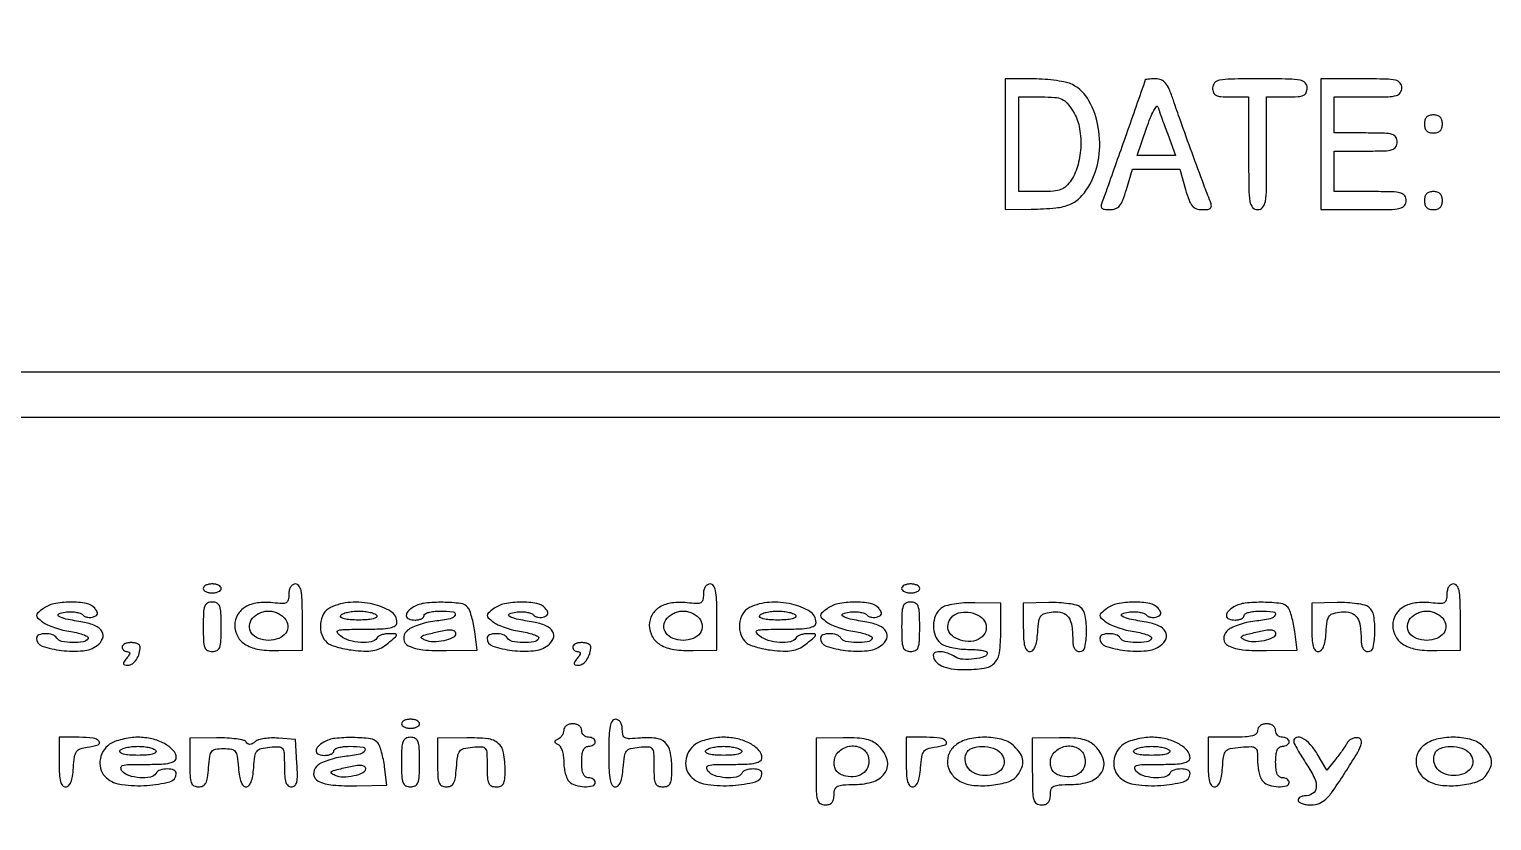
# Model space of a CAD drawing. Extents: x 0 to 1066, y 0 to 761.
# Drawn here: x 1007.7 to 1035.16, y 141.07 to 155.92 of the extents above; entities that cross this region are included whole.
import ezdxf

# ---------------------------------------------------------------- set-up
doc = ezdxf.new("R2010")
doc.units = 0
doc.header["$MEASUREMENT"] = 0

msp = doc.modelspace()

# ---------------------------------------------------------------- linework, layer by layer
for points in [[(710.559243, 95.267872, -0.000023), (733.258836, 95.240684, -0.000004), (756.324384, 95.211821, -0.198594)], [(606.442229, 95.24091, -0.000004), (629.422908, 95.212432, -0.198597)], [(669.892229, 95.24091, -0.000004), (692.872908, 95.212432, -0.198597)]]:
    msp.add_lwpolyline(points, format="xyb")
for points in [[(1026.0288, 153.7605), (1026.0288, 152.5338), (1026.51525, 152.542233, 0.018847), (1026.97822, 152.567733, 0.076273), (1027.251629, 152.636081, 0.107083), (1027.442818, 152.769869, 0.057946), (1027.613022, 153.002764, 0.09461), (1027.784013, 153.507418, 0.077415), (1027.774601, 154.078031, 0.083451), (1027.598967, 154.578465, 0.148656), (1027.288784, 154.880203, 0.065462), (1027.17644, 154.920666, 0.01784), (1026.990459, 154.954374, 0.017725), (1026.774831, 154.977791, 0.017594), (1026.55755, 154.985953), (1026.0288, 154.9872)], [(1028.651395, 154.96605, -0.084799), (1028.644891, 154.928034, -0.000052), (1028.27892, 153.889262, -0.000388), (1027.943376, 152.939528, -0.009822), (1027.846375, 152.68185, 0.060048), (1027.826783, 152.608119, 0.230938), (1027.841032, 152.564262, 0.170663), (1027.889125, 152.540154, 0.031659), (1027.989379, 152.5338, 0.086283), (1028.097494, 152.552597, 0.134827), (1028.174323, 152.606559, 0.082591), (1028.236396, 152.71357, 0.018432), (1028.303868, 152.9145), (1028.416276, 153.2952), (1028.861243, 153.2952), (1029.306211, 153.2952), (1029.4128, 152.9145, 0.017944), (1029.478185, 152.70959, 0.087286), (1029.538412, 152.604131, 0.141822), (1029.615634, 152.551752, 0.078722), (1029.728946, 152.5338, 0.029308), (1029.834092, 152.539968, 0.166988), (1029.883822, 152.563876, 0.236769), (1029.898664, 152.607666, 0.061225), (1029.87889, 152.68185, -0.006965), (1029.756601, 152.998206, -0.001209), (1029.535345, 153.59964, -0.001323), (1029.315617, 154.206387, -0.005089), (1029.183852, 154.58535, 0.017403), (1029.105081, 154.7951, 0.074917), (1029.036322, 154.908875, 0.125362), (1028.956616, 154.966772, 0.094981), (1028.850049, 154.9872, 0.00999), (1028.773884, 154.985678, 0.016528), (1028.709752, 154.980987, 0.010464), (1028.658648, 154.974462, 0.371455)], [(1029.9204, 154.818, 0.094959), (1029.936963, 154.731574, 0.184152), (1029.98385, 154.680525, 0.098846), (1030.076839, 154.65513, 0.017388), (1030.2588, 154.6488), (1030.5972, 154.6488), (1030.5972, 153.5913, 0.002827), (1030.600931, 152.931341, 0.036854), (1030.621734, 152.687138, 0.138781), (1030.672994, 152.576668, 0.218517), (1030.7664, 152.5338, 0.218517), (1030.859806, 152.576668, 0.138781), (1030.911066, 152.687138, 0.036854), (1030.931869, 152.931341, 0.002827), (1030.9356, 153.5913), (1030.9356, 154.6488), (1031.3163, 154.6488, 0.013964), (1031.526058, 154.654659, 0.090841), (1031.628263, 154.67935, 0.188085), (1031.678834, 154.730395, 0.102588), (1031.697, 154.818, 0.193568), (1031.659802, 154.910485, 0.15568), (1031.564813, 154.962021, 0.043488), (1031.355805, 154.983267, 0.003595), (1030.8087, 154.9872, 0.003595), (1030.261595, 154.983267, 0.043488), (1030.052588, 154.962021, 0.15568), (1029.957598, 154.910485, 0.193568)], [(1031.9508, 153.7605), (1031.9508, 152.5338), (1032.7545, 152.5338, 0.004147), (1033.245209, 152.53787, 0.047763), (1033.436588, 152.559403, 0.16431), (1033.523994, 152.610993, 0.179874), (1033.5582, 152.703, 0.157888), (1033.52866, 152.794216, 0.176663), (1033.45245, 152.845762, 0.055952), (1033.287578, 152.867853, 0.005351), (1032.8814, 152.8722), (1032.2046, 152.8722), (1032.2046, 153.2529), (1032.2046, 153.6336), (1032.7968, 153.6336, 0.006583), (1033.146692, 153.638207, 0.063075), (1033.293825, 153.660793, 0.183695), (1033.36267, 153.712226, 0.142406), (1033.389, 153.8028, 0.142406), (1033.36267, 153.893374, 0.183695), (1033.293825, 153.944807, 0.063075), (1033.146692, 153.967393, 0.006583), (1032.7968, 153.972), (1032.2046, 153.972), (1032.2046, 154.3104), (1032.2046, 154.6488), (1032.8391, 154.6488, 0.005909), (1033.217126, 154.653267, 0.059311), (1033.373138, 154.67559, 0.180365), (1033.445656, 154.727088, 0.150217), (1033.4736, 154.818, 0.17273), (1033.440927, 154.909757, 0.168559), (1033.357275, 154.96135, 0.050222), (1033.174722, 154.983049, 0.004487), (1032.7122, 154.9872), (1031.9508, 154.9872)], [(1027.303753, 154.37385, -0.090931), (1027.416074, 154.092131, -0.056823), (1027.446135, 153.737209, -0.056208), (1027.395225, 153.379388, -0.081785), (1027.26643, 153.088509, -0.053857), (1027.173167, 152.974966, -0.102503), (1027.074165, 152.911335, -0.073821), (1026.936488, 152.880609, -0.018052), (1026.70365, 152.8722), (1026.2826, 152.8722), (1026.2826, 153.7605), (1026.2826, 154.6488), (1026.706843, 154.6488, -0.017821), (1026.956818, 154.639888, -0.090339), (1027.091317, 154.605335, -0.111314), (1027.191076, 154.528966, -0.033754)], [(1029.077555, 153.95085), (1029.227344, 153.549), (1028.865038, 153.549), (1028.502732, 153.549), (1028.680543, 154.063418, -0.011999), (1028.751293, 154.253224, -0.026422), (1028.816317, 154.393659, -0.047278), (1028.866634, 154.470301, -0.601846), (1028.89306, 154.465268, 0.009837), (1028.914896, 154.399095, 0.001488), (1028.961571, 154.267723, 0.001668), (1029.017662, 154.112956, 0.001442)], [(1033.8966, 154.1412, 0.072254), (1033.907331, 154.067331, 0.124864), (1033.9389, 154.0143, 0.124864), (1033.991931, 153.982731, 0.072254), (1034.0658, 153.972, 0.072254), (1034.139669, 153.982731, 0.124864), (1034.1927, 154.0143, 0.124864), (1034.224269, 154.067331, 0.072254), (1034.235, 154.1412, 0.072254), (1034.224269, 154.215069, 0.124864), (1034.1927, 154.2681, 0.124864), (1034.139669, 154.299669, 0.072254), (1034.0658, 154.3104, 0.072254), (1033.991931, 154.299669, 0.124864), (1033.9389, 154.2681, 0.124864), (1033.907331, 154.215069, 0.072254)], [(1033.8966, 152.703, 0.072254), (1033.907331, 152.629131, 0.124864), (1033.9389, 152.5761, 0.124864), (1033.991931, 152.544531, 0.072254), (1034.0658, 152.5338, 0.072254), (1034.139669, 152.544531, 0.124864), (1034.1927, 152.5761, 0.124864), (1034.224269, 152.629131, 0.072254), (1034.235, 152.703, 0.072254), (1034.224269, 152.776869, 0.124864), (1034.1927, 152.8299, 0.124864), (1034.139669, 152.861469, 0.072254), (1034.0658, 152.8722, 0.072254), (1033.991931, 152.861469, 0.124864), (1033.9389, 152.8299, 0.124864), (1033.907331, 152.776869, 0.072254)], [(1010.97, 145.4274, 0.191087), (1010.982815, 145.395093, 0.088204), (1011.019703, 145.367651, 0.068025), (1011.074446, 145.349034, 0.048028), (1011.1392, 145.3428, 0.048028), (1011.203954, 145.349034, 0.068025), (1011.258698, 145.367651, 0.088204), (1011.295585, 145.395093, 0.191087), (1011.3084, 145.4274, 0.191087), (1011.295585, 145.459707, 0.088204), (1011.258698, 145.487149, 0.068025), (1011.203954, 145.505766, 0.048028), (1011.1392, 145.512, 0.048028), (1011.074446, 145.505766, 0.068025), (1011.019703, 145.487149, 0.088204), (1010.982815, 145.459707, 0.191087)], [(1012.5774, 145.317488, -0.054931), (1012.56572, 145.21149, -0.220749), (1012.52707, 145.161072, -0.133768), (1012.448807, 145.143877, -0.016636), (1012.273569, 145.158446, 0.060978), (1011.986854, 145.156844, 0.101887), (1011.75953, 145.078861, 0.127981), (1011.614999, 144.933542, 0.132798), (1011.5622, 144.738255, 0.12764), (1011.617506, 144.525136, 0.135586), (1011.768674, 144.371513, 0.095956), (1012.024496, 144.283144, 0.041078), (1012.38705, 144.261668), (1012.8312, 144.271862), (1012.8312, 144.891931, 0.007914), (1012.826106, 145.213714, 0.042579), (1012.805722, 145.387505, 0.100091), (1012.766877, 145.479027, 0.24734), (1012.7043, 145.512, 0.136345), (1012.653148, 145.497787, 0.113154), (1012.612348, 145.458431, 0.089507), (1012.586154, 145.396394, 0.055303)], [(1020.3606, 145.317488, -0.054931), (1020.34892, 145.21149, -0.220749), (1020.31027, 145.161072, -0.133768), (1020.232007, 145.143877, -0.016636), (1020.056769, 145.158446, 0.060978), (1019.770054, 145.156844, 0.101887), (1019.54273, 145.078861, 0.127981), (1019.398199, 144.933542, 0.132798), (1019.3454, 144.738255, 0.12764), (1019.400706, 144.525136, 0.135586), (1019.551874, 144.371513, 0.095956), (1019.807696, 144.283144, 0.041078), (1020.17025, 144.261668), (1020.6144, 144.271862), (1020.6144, 144.891931, 0.007914), (1020.609306, 145.213714, 0.042579), (1020.588922, 145.387505, 0.100091), (1020.550077, 145.479027, 0.24734), (1020.4875, 145.512, 0.136345), (1020.436348, 145.497787, 0.113154), (1020.395548, 145.458431, 0.089507), (1020.369354, 145.396394, 0.055303)], [(1024.083, 145.4274, 0.191087), (1024.095815, 145.395093, 0.088204), (1024.132703, 145.367651, 0.068025), (1024.187446, 145.349034, 0.048028), (1024.2522, 145.3428, 0.048028), (1024.316954, 145.349034, 0.068025), (1024.371698, 145.367651, 0.088204), (1024.408585, 145.395093, 0.191087), (1024.4214, 145.4274, 0.191087), (1024.408585, 145.459707, 0.088204), (1024.371698, 145.487149, 0.068025), (1024.316954, 145.505766, 0.048028), (1024.2522, 145.512, 0.048028), (1024.187446, 145.505766, 0.068025), (1024.132703, 145.487149, 0.088204), (1024.095815, 145.459707, 0.191087)], [(1034.3196, 145.317488, -0.054931), (1034.30792, 145.21149, -0.220749), (1034.26927, 145.161072, -0.133768), (1034.191007, 145.143877, -0.016636), (1034.015769, 145.158446, 0.060978), (1033.729054, 145.156844, 0.101887), (1033.50173, 145.078861, 0.127981), (1033.357199, 144.933542, 0.132798), (1033.3044, 144.738255, 0.12764), (1033.359706, 144.525136, 0.135586), (1033.510874, 144.371513, 0.095956), (1033.766696, 144.283144, 0.041078), (1034.12925, 144.261668), (1034.5734, 144.271862), (1034.5734, 144.891931, 0.007914), (1034.568306, 145.213714, 0.042579), (1034.547922, 145.387505, 0.100091), (1034.509077, 145.479027, 0.24734), (1034.4465, 145.512, 0.136345), (1034.395348, 145.497787, 0.113154), (1034.354548, 145.458431, 0.089507), (1034.328354, 145.396394, 0.055303)], [(1007.96172, 145.0467, 0.01594), (1007.860521, 144.963215, 0.210578), (1007.840611, 144.920262, 0.218879), (1007.859284, 144.877532, 0.017291), (1007.956973, 144.796371, 0.061479), (1008.043322, 144.745094, 0.021677), (1008.177822, 144.69297, 0.021139), (1008.332114, 144.647917, 0.023249), (1008.484859, 144.617694, -0.020622), (1008.622884, 144.591137, -0.038368), (1008.731413, 144.556609, -0.053237), (1008.799885, 144.51999, -0.401415), (1008.806843, 144.487324, -0.220431), (1008.716638, 144.427798, -0.041408), (1008.514152, 144.41429, -0.041544), (1008.311705, 144.434439, -0.211831), (1008.2205, 144.4968, 0.180568), (1008.140437, 144.558929, 0.07719), (1008.004378, 144.579294, 0.088965), (1007.882747, 144.556788, 0.312179), (1007.8398, 144.494706, 0.321365), (1007.944956, 144.347994, 0.051888), (1008.308114, 144.265506, 0.050808), (1008.713, 144.25816, 0.137859), (1008.979476, 144.357666, 0.134861), (1009.081262, 144.485795, 0.242944), (1009.071661, 144.616298, 0.156042), (1008.942521, 144.727549, 0.059206), (1008.711396, 144.794824, -0.009657), (1008.393108, 144.854154, -0.079034), (1008.255304, 144.906235, -0.611792), (1008.257327, 144.949836, -0.073156), (1008.378856, 144.984819, -0.03537), (1008.478071, 144.991129, -0.037425), (1008.575296, 144.983138, -0.040315), (1008.657185, 144.963323, -0.117385), (1008.706415, 144.933025, 0.086543), (1008.747609, 144.904065, 0.062692), (1008.801049, 144.88666, 0.061752), (1008.858055, 144.882875, 0.077494), (1008.909768, 144.893991, 0.061129), (1008.962811, 144.922182, 0.209983), (1008.982612, 144.954754, 0.169716), (1008.973981, 144.996487, 0.038153), (1008.9314, 145.05658, 0.179625), (1008.775222, 145.146544, 0.044364), (1008.475422, 145.170121, 0.045332), (1008.165321, 145.13876, 0.117159)], [(1010.97, 144.7083, 0.009792), (1010.975203, 144.442644, 0.077556), (1010.998841, 144.322313, 0.189837), (1011.050019, 144.264428, 0.118451), (1011.1392, 144.243, 0.118451), (1011.228381, 144.264428, 0.189837), (1011.279559, 144.322313, 0.077556), (1011.303197, 144.442644, 0.009792), (1011.3084, 144.7083, 0.009792), (1011.303197, 144.973956, 0.077556), (1011.279559, 145.094288, 0.189837), (1011.228381, 145.152172, 0.118451), (1011.1392, 145.1736, 0.118451), (1011.050019, 145.152172, 0.189837), (1010.998841, 145.094288, 0.077556), (1010.975203, 144.973956, 0.009792)], [(1012.498685, 144.870409, -0.153168), (1012.556436, 144.729414, -0.18011), (1012.517918, 144.591109, -0.144182), (1012.386748, 144.490065, -0.092764), (1012.1967, 144.4545, -0.092764), (1012.006652, 144.490065, -0.144182), (1011.875482, 144.591109, -0.18011), (1011.836964, 144.729414, -0.153168), (1011.894715, 144.870409, -0.070664), (1011.951251, 144.921719, -0.0446), (1012.029294, 144.96504, -0.043987), (1012.115493, 144.994535, -0.060516), (1012.1967, 145.0044, -0.060516), (1012.277907, 144.994535, -0.043987), (1012.364106, 144.96504, -0.0446), (1012.442149, 144.921719, -0.070664)], [(1013.35995, 145.070346, 0.150218), (1013.230422, 144.950262, 0.108788), (1013.170344, 144.761599, 0.106265), (1013.194518, 144.561411, 0.137396), (1013.299307, 144.40987, 0.083642), (1013.375257, 144.365795, 0.022459), (1013.508393, 144.322556, 0.0221), (1013.666326, 144.286423, 0.021236), (1013.828946, 144.263795, 0.021612), (1014.040448, 144.252665, 0.057498), (1014.190595, 144.268566, 0.070643), (1014.31455, 144.315426, 0.047885), (1014.439489, 144.400569, 0.004231), (1014.580174, 144.519629, 0.18173), (1014.59862, 144.553359, 0.435068), (1014.582289, 144.573561, 0.013767), (1014.464743, 144.578585, 0.042204), (1014.389958, 144.573404, 0.044511), (1014.318475, 144.555722, 0.048877), (1014.260261, 144.529085, 0.123222), (1014.2271, 144.4968, -0.213591), (1014.125391, 144.427759, -0.058451), (1013.9272, 144.416104, -0.056144), (1013.711105, 144.453243, -0.091551), (1013.54532, 144.536409, -0.103523), (1013.488363, 144.601754, -0.484919), (1013.504729, 144.641298, -0.064153), (1013.623785, 144.658955, -0.00368), (1013.99445, 144.663309, 0.008414), (1014.304912, 144.669897, 0.040692), (1014.479943, 144.690892, 0.08915), (1014.57473, 144.728593, 0.259184), (1014.6078, 144.788103, 0.26035), (1014.49257, 144.994401, 0.08258), (1014.154422, 145.132303, 0.070895), (1013.729684, 145.166734, 0.097484)], [(1014.2271, 144.9198, -0.400129), (1014.219831, 144.885298, -0.089468), (1014.159483, 144.858099, -0.044569), (1014.047575, 144.84051, -0.016707), (1013.8887, 144.8352, -0.016707), (1013.729825, 144.84051, -0.044569), (1013.617917, 144.858099, -0.089468), (1013.557569, 144.885298, -0.400129), (1013.5503, 144.9198, -0.158284), (1013.588871, 144.952503, -0.036095), (1013.671273, 144.979549, -0.033884), (1013.775332, 144.998187, -0.02738), (1013.8887, 145.0044, -0.02738), (1014.002068, 144.998187, -0.033884), (1014.106127, 144.979549, -0.036095), (1014.188529, 144.952503, -0.158284)], [(1014.92505, 145.082224, 0.061831), (1014.813151, 144.996995, 0.224089), (1014.782818, 144.915294, 0.292314), (1014.828362, 144.855903, 0.087176), (1014.9462, 144.8352, 0.048028), (1015.010954, 144.841434, 0.068025), (1015.065698, 144.860051, 0.088204), (1015.102585, 144.887493, 0.191087), (1015.1154, 144.9198, -0.277684), (1015.135035, 144.95243, -0.052312), (1015.202379, 144.979549, -0.042582), (1015.298042, 144.998263, -0.027026), (1015.4115, 145.0044, -0.029583), (1015.664025, 144.989446, -0.51642), (1015.69745, 144.928131, -0.233852), (1015.6071, 144.858435, -0.021346), (1015.318181, 144.813312, 0.028508), (1015.158878, 144.786091, 0.027746), (1015.002225, 144.740752, 0.028878), (1014.869433, 144.6854, 0.085299), (1014.789431, 144.627939, 0.220085), (1014.734945, 144.476077, 0.262859), (1014.81999, 144.352529, 0.092641), (1015.092823, 144.277288, 0.025724), (1015.538324, 144.262628), (1016.110444, 144.273236), (1016.066797, 144.617668, 0.018083), (1016.043948, 144.757284, 0.019242), (1016.011433, 144.891987, 0.019228), (1015.974697, 145.005193, 0.079246), (1015.939616, 145.06785, 0.196648), (1015.802704, 145.145134, 0.027855), (1015.473442, 145.168174, 0.031389), (1015.135217, 145.151727, 0.104392)], [(1016.42172, 145.0467, 0.01594), (1016.320521, 144.963215, 0.210578), (1016.300611, 144.920262, 0.218879), (1016.319284, 144.877532, 0.017291), (1016.416973, 144.796371, 0.061479), (1016.503322, 144.745094, 0.021677), (1016.637822, 144.69297, 0.021139), (1016.792114, 144.647917, 0.023249), (1016.944859, 144.617694, -0.020622), (1017.082884, 144.591137, -0.038368), (1017.191413, 144.556609, -0.053237), (1017.259885, 144.51999, -0.401415), (1017.266843, 144.487324, -0.220431), (1017.176638, 144.427798, -0.041408), (1016.974152, 144.41429, -0.041544), (1016.771705, 144.434439, -0.211831), (1016.6805, 144.4968, 0.180568), (1016.600437, 144.558929, 0.07719), (1016.464378, 144.579294, 0.088965), (1016.342747, 144.556788, 0.312179), (1016.2998, 144.494706, 0.321365), (1016.404956, 144.347994, 0.051888), (1016.768114, 144.265506, 0.050808), (1017.173, 144.25816, 0.137859), (1017.439476, 144.357666, 0.134861), (1017.541262, 144.485795, 0.242944), (1017.531661, 144.616298, 0.156042), (1017.402521, 144.727549, 0.059206), (1017.171396, 144.794824, -0.009657), (1016.853108, 144.854154, -0.079034), (1016.715304, 144.906235, -0.611792), (1016.717327, 144.949836, -0.073156), (1016.838856, 144.984819, -0.03537), (1016.938071, 144.991129, -0.037425), (1017.035296, 144.983138, -0.040315), (1017.117185, 144.963323, -0.117385), (1017.166415, 144.933025, 0.086543), (1017.207609, 144.904065, 0.062692), (1017.261049, 144.88666, 0.061752), (1017.318055, 144.882875, 0.077494), (1017.369768, 144.893991, 0.061129), (1017.422811, 144.922182, 0.209983), (1017.442612, 144.954754, 0.169716), (1017.433981, 144.996487, 0.038153), (1017.3914, 145.05658, 0.179625), (1017.235222, 145.146544, 0.044364), (1016.935422, 145.170121, 0.045332), (1016.625321, 145.13876, 0.117159)], [(1020.281885, 144.870409, -0.153168), (1020.339636, 144.729414, -0.18011), (1020.301118, 144.591109, -0.144182), (1020.169948, 144.490065, -0.092764), (1019.9799, 144.4545, -0.092764), (1019.789852, 144.490065, -0.144182), (1019.658682, 144.591109, -0.18011), (1019.620164, 144.729414, -0.153168), (1019.677915, 144.870409, -0.070664), (1019.734451, 144.921719, -0.0446), (1019.812494, 144.96504, -0.043987), (1019.898693, 144.994535, -0.060516), (1019.9799, 145.0044, -0.060516), (1020.061107, 144.994535, -0.043987), (1020.147306, 144.96504, -0.0446), (1020.225349, 144.921719, -0.070664)], [(1021.22775, 145.070346, 0.150218), (1021.098222, 144.950262, 0.108788), (1021.038144, 144.761599, 0.106265), (1021.062318, 144.561411, 0.137396), (1021.167107, 144.40987, 0.083642), (1021.243057, 144.365795, 0.022459), (1021.376193, 144.322556, 0.0221), (1021.534126, 144.286423, 0.021236), (1021.696746, 144.263795, 0.021612), (1021.908248, 144.252665, 0.057498), (1022.058395, 144.268566, 0.070643), (1022.18235, 144.315426, 0.047885), (1022.307289, 144.400569, 0.004231), (1022.447974, 144.519629, 0.18173), (1022.46642, 144.553359, 0.435068), (1022.450089, 144.573561, 0.013767), (1022.332543, 144.578585, 0.042204), (1022.257758, 144.573404, 0.044511), (1022.186275, 144.555722, 0.048877), (1022.128061, 144.529085, 0.123222), (1022.0949, 144.4968, -0.213591), (1021.993191, 144.427759, -0.058451), (1021.795, 144.416104, -0.056144), (1021.578905, 144.453243, -0.091551), (1021.41312, 144.536409, -0.103523), (1021.356163, 144.601754, -0.484919), (1021.372529, 144.641298, -0.064153), (1021.491585, 144.658955, -0.00368), (1021.86225, 144.663309, 0.008414), (1022.172712, 144.669897, 0.040692), (1022.347743, 144.690892, 0.08915), (1022.44253, 144.728593, 0.259184), (1022.4756, 144.788103, 0.26035), (1022.36037, 144.994401, 0.08258), (1022.022222, 145.132303, 0.070895), (1021.597484, 145.166734, 0.097484)], [(1022.0949, 144.9198, -0.400129), (1022.087631, 144.885298, -0.089468), (1022.027283, 144.858099, -0.044569), (1021.915375, 144.84051, -0.016707), (1021.7565, 144.8352, -0.016707), (1021.597625, 144.84051, -0.044569), (1021.485717, 144.858099, -0.089468), (1021.425369, 144.885298, -0.400129), (1021.4181, 144.9198, -0.158284), (1021.456671, 144.952503, -0.036095), (1021.539073, 144.979549, -0.033884), (1021.643132, 144.998187, -0.02738), (1021.7565, 145.0044, -0.02738), (1021.869868, 144.998187, -0.033884), (1021.973927, 144.979549, -0.036095), (1022.056329, 144.952503, -0.158284)], [(1022.68212, 145.0467, 0.01594), (1022.580921, 144.963215, 0.210578), (1022.561011, 144.920262, 0.218879), (1022.579684, 144.877532, 0.017291), (1022.677373, 144.796371, 0.061479), (1022.763722, 144.745094, 0.021677), (1022.898222, 144.69297, 0.021139), (1023.052514, 144.647917, 0.023249), (1023.205259, 144.617694, -0.020622), (1023.343284, 144.591137, -0.038368), (1023.451813, 144.556609, -0.053237), (1023.520285, 144.51999, -0.401415), (1023.527243, 144.487324, -0.220431), (1023.437038, 144.427798, -0.041408), (1023.234552, 144.41429, -0.041544), (1023.032105, 144.434439, -0.211831), (1022.9409, 144.4968, 0.180568), (1022.860837, 144.558929, 0.07719), (1022.724778, 144.579294, 0.088965), (1022.603147, 144.556788, 0.312179), (1022.5602, 144.494706, 0.321365), (1022.665356, 144.347994, 0.051888), (1023.028514, 144.265506, 0.050808), (1023.4334, 144.25816, 0.137859), (1023.699876, 144.357666, 0.134861), (1023.801662, 144.485795, 0.242944), (1023.792061, 144.616298, 0.156042), (1023.662921, 144.727549, 0.059206), (1023.431796, 144.794824, -0.009657), (1023.113508, 144.854154, -0.079034), (1022.975704, 144.906235, -0.611792), (1022.977727, 144.949836, -0.073156), (1023.099256, 144.984819, -0.03537), (1023.198471, 144.991129, -0.037425), (1023.295696, 144.983138, -0.040315), (1023.377585, 144.963323, -0.117385), (1023.426815, 144.933025, 0.086543), (1023.468009, 144.904065, 0.062692), (1023.521449, 144.88666, 0.061752), (1023.578455, 144.882875, 0.077494), (1023.630168, 144.893991, 0.061129), (1023.683211, 144.922182, 0.209983), (1023.703012, 144.954754, 0.169716), (1023.694381, 144.996487, 0.038153), (1023.6518, 145.05658, 0.179625), (1023.495622, 145.146544, 0.044364), (1023.195822, 145.170121, 0.045332), (1022.885721, 145.13876, 0.117159)], [(1024.083, 144.7083, 0.009792), (1024.088203, 144.442644, 0.077556), (1024.111841, 144.322313, 0.189837), (1024.163019, 144.264428, 0.118451), (1024.2522, 144.243, 0.118451), (1024.341381, 144.264428, 0.189837), (1024.392559, 144.322313, 0.077556), (1024.416197, 144.442644, 0.009792), (1024.4214, 144.7083, 0.009792), (1024.416197, 144.973956, 0.077556), (1024.392559, 145.094288, 0.189837), (1024.341381, 145.152172, 0.118451), (1024.2522, 145.1736, 0.118451), (1024.163019, 145.152172, 0.189837), (1024.111841, 145.094288, 0.077556), (1024.088203, 144.973956, 0.009792)], [(1024.82325, 145.055794, 0.133051), (1024.718883, 144.920513, 0.095315), (1024.68027, 144.732447, 0.094675), (1024.714143, 144.54235, 0.128944), (1024.815103, 144.401409, 0.088103), (1024.89378, 144.356677, 0.029095), (1025.02192, 144.319407, 0.027938), (1025.171671, 144.293854, 0.028295), (1025.322703, 144.2853, -0.015812), (1025.46366, 144.280841, -0.025849), (1025.582389, 144.267135, -0.0237), (1025.67179, 144.247705, -0.339565), (1025.6904, 144.223462, -0.32157), (1025.636409, 144.148193, -0.049726), (1025.446813, 144.104416, -0.049314), (1025.233787, 144.098236, -0.122787), (1025.086579, 144.146024, 0.054875), (1024.951189, 144.211192, 0.067069), (1024.813725, 144.239778, 0.098582), (1024.712446, 144.227007, 0.322764), (1024.6752, 144.17532, 0.183942), (1024.716758, 144.066178, 0.10068), (1024.832957, 143.979214, 0.071194), (1025.015084, 143.922947, 0.039395), (1025.247582, 143.9046, 0.034169), (1025.631647, 143.930877, 0.166258), (1025.82376, 144.02753, 0.1628), (1025.918709, 144.222891, 0.032419), (1025.9442, 144.615618), (1025.9442, 145.151483), (1025.45775, 145.159813, 0.019477), (1025.252484, 145.155331, 0.025434), (1025.065882, 145.134413, 0.027651), (1024.913716, 145.10074, 0.094296)], [(1025.638133, 144.815637, -0.179515), (1025.669947, 144.661964, -0.173066), (1025.594542, 144.521894, -0.137963), (1025.429302, 144.440023, -0.108353), (1025.228638, 144.446053, -0.077169), (1025.064071, 144.515618, -0.142855), (1024.967774, 144.622567, -0.169403), (1024.953124, 144.750947, -0.118229), (1025.018044, 144.882855, -0.152868), (1025.149509, 144.967991, -0.095104), (1025.334125, 144.9831, -0.092564), (1025.51569, 144.928408, -0.134357)], [(1026.3672, 144.697172, 0.012988), (1026.37295, 144.475851, 0.052686), (1026.394033, 144.342863, 0.108731), (1026.432002, 144.269773, 0.222327), (1026.489236, 144.243, 0.199886), (1026.544703, 144.266097, 0.098074), (1026.587778, 144.330972, 0.058471), (1026.618696, 144.441061, 0.021194), (1026.637286, 144.60255, -0.017171), (1026.660243, 144.817163, -0.12673), (1026.699353, 144.9115, -0.170998), (1026.773847, 144.961048, -0.037817), (1026.927197, 144.987786, -0.095133), (1027.101805, 144.971559, -0.176976), (1027.214991, 144.888566, -0.115708), (1027.277459, 144.721283, -0.030242), (1027.296645, 144.43335, 0.058056), (1027.306013, 144.356975, 0.088772), (1027.332856, 144.296068, 0.110063), (1027.373967, 144.257044, 0.135856), (1027.4247, 144.243, 0.355535), (1027.523237, 144.323205, 0.047363), (1027.554809, 144.609712, 0.046206), (1027.531085, 144.916204, 0.178994), (1027.437314, 145.078531, 0.11682), (1027.364333, 145.114702, 0.021736), (1027.216213, 145.142282, 0.022234), (1027.036463, 145.159621, 0.018691), (1026.845114, 145.162362), (1026.3672, 145.151345)], [(1027.92732, 145.0467, 0.01594), (1027.826121, 144.963215, 0.210578), (1027.806211, 144.920262, 0.218879), (1027.824884, 144.877532, 0.017291), (1027.922573, 144.796371, 0.061479), (1028.008922, 144.745094, 0.021677), (1028.143422, 144.69297, 0.021139), (1028.297714, 144.647917, 0.023249), (1028.450459, 144.617694, -0.020622), (1028.588484, 144.591137, -0.038368), (1028.697013, 144.556609, -0.053237), (1028.765485, 144.51999, -0.401415), (1028.772443, 144.487324, -0.220431), (1028.682238, 144.427798, -0.041408), (1028.479752, 144.41429, -0.041544), (1028.277305, 144.434439, -0.211831), (1028.1861, 144.4968, 0.180568), (1028.106037, 144.558929, 0.07719), (1027.969978, 144.579294, 0.088965), (1027.848347, 144.556788, 0.312179), (1027.8054, 144.494706, 0.321365), (1027.910556, 144.347994, 0.051888), (1028.273714, 144.265506, 0.050808), (1028.6786, 144.25816, 0.137859), (1028.945076, 144.357666, 0.134861), (1029.046862, 144.485795, 0.242944), (1029.037261, 144.616298, 0.156042), (1028.908121, 144.727549, 0.059206), (1028.676996, 144.794824, -0.009657), (1028.358708, 144.854154, -0.079034), (1028.220904, 144.906235, -0.611792), (1028.222927, 144.949836, -0.073156), (1028.344456, 144.984819, -0.03537), (1028.443671, 144.991129, -0.037425), (1028.540896, 144.983138, -0.040315), (1028.622785, 144.963323, -0.117385), (1028.672015, 144.933025, 0.086543), (1028.713209, 144.904065, 0.062692), (1028.766649, 144.88666, 0.061752), (1028.823655, 144.882875, 0.077494), (1028.875368, 144.893991, 0.061129), (1028.928411, 144.922182, 0.209983), (1028.948212, 144.954754, 0.169716), (1028.939581, 144.996487, 0.038153), (1028.897, 145.05658, 0.179625), (1028.740822, 145.146544, 0.044364), (1028.441022, 145.170121, 0.045332), (1028.130921, 145.13876, 0.117159)], [(1030.32225, 145.082224, 0.061831), (1030.210351, 144.996995, 0.224089), (1030.180018, 144.915294, 0.292314), (1030.225562, 144.855903, 0.087176), (1030.3434, 144.8352, 0.048028), (1030.408154, 144.841434, 0.068025), (1030.462898, 144.860051, 0.088204), (1030.499785, 144.887493, 0.191087), (1030.5126, 144.9198, -0.277684), (1030.532235, 144.95243, -0.052312), (1030.599579, 144.979549, -0.042582), (1030.695242, 144.998263, -0.027026), (1030.8087, 145.0044, -0.029583), (1031.061225, 144.989446, -0.51642), (1031.09465, 144.928131, -0.233852), (1031.0043, 144.858435, -0.021346), (1030.715381, 144.813312, 0.028508), (1030.556078, 144.786091, 0.027746), (1030.399425, 144.740752, 0.028878), (1030.266633, 144.6854, 0.085299), (1030.186631, 144.627939, 0.220085), (1030.132145, 144.476077, 0.262859), (1030.21719, 144.352529, 0.092641), (1030.490023, 144.277288, 0.025724), (1030.935524, 144.262628), (1031.507644, 144.273236), (1031.463997, 144.617668, 0.018083), (1031.441148, 144.757284, 0.019242), (1031.408633, 144.891987, 0.019228), (1031.371897, 145.005193, 0.079246), (1031.336816, 145.06785, 0.196648), (1031.199904, 145.145134, 0.027855), (1030.870642, 145.168174, 0.031389), (1030.532417, 145.151727, 0.104392)], [(1031.7816, 144.697172, 0.012988), (1031.78735, 144.475851, 0.052686), (1031.808433, 144.342863, 0.108731), (1031.846402, 144.269773, 0.222327), (1031.903636, 144.243, 0.199886), (1031.959103, 144.266097, 0.098074), (1032.002178, 144.330972, 0.058471), (1032.033096, 144.441061, 0.021194), (1032.051686, 144.60255, -0.017171), (1032.074643, 144.817163, -0.12673), (1032.113753, 144.9115, -0.170998), (1032.188247, 144.961048, -0.037817), (1032.341597, 144.987786, -0.095133), (1032.516205, 144.971559, -0.176976), (1032.629391, 144.888566, -0.115708), (1032.691859, 144.721283, -0.030242), (1032.711045, 144.43335, 0.058056), (1032.720413, 144.356975, 0.088772), (1032.747256, 144.296068, 0.110063), (1032.788367, 144.257044, 0.135856), (1032.8391, 144.243, 0.355535), (1032.937637, 144.323205, 0.047363), (1032.969209, 144.609712, 0.046206), (1032.945485, 144.916204, 0.178994), (1032.851714, 145.078531, 0.11682), (1032.778733, 145.114702, 0.021736), (1032.630613, 145.142282, 0.022234), (1032.450863, 145.159621, 0.018691), (1032.259514, 145.162362), (1031.7816, 145.151345)], [(1034.240885, 144.870409, -0.153168), (1034.298636, 144.729414, -0.18011), (1034.260118, 144.591109, -0.144182), (1034.128948, 144.490065, -0.092764), (1033.9389, 144.4545, -0.092764), (1033.748852, 144.490065, -0.144182), (1033.617682, 144.591109, -0.18011), (1033.579164, 144.729414, -0.153168), (1033.636915, 144.870409, -0.070664), (1033.693451, 144.921719, -0.0446), (1033.771494, 144.96504, -0.043987), (1033.857693, 144.994535, -0.060516), (1033.9389, 145.0044, -0.060516), (1034.020107, 144.994535, -0.043987), (1034.106306, 144.96504, -0.0446), (1034.184349, 144.921719, -0.070664)], [(1015.7076, 144.583012, -0.291977), (1015.657604, 144.504694, -0.055057), (1015.488965, 144.44797, -0.053243), (1015.291346, 144.426527, -0.103697), (1015.136739, 144.458666, -0.043256), (1015.069701, 144.495121, -0.447643), (1015.065685, 144.522725, -0.150369), (1015.106122, 144.548929, -0.009875), (1015.2423, 144.584681, -0.008425), (1015.487232, 144.639489, -0.051766), (1015.615746, 144.652365, -0.147612), (1015.68126, 144.632336, -0.250287)], [(1031.1048, 144.583012, -0.291977), (1031.054804, 144.504694, -0.055057), (1030.886165, 144.44797, -0.053243), (1030.688546, 144.426527, -0.103697), (1030.533939, 144.458666, -0.043256), (1030.466901, 144.495121, -0.447643), (1030.462885, 144.522725, -0.150369), (1030.503322, 144.548929, -0.009875), (1030.6395, 144.584681, -0.008425), (1030.884432, 144.639489, -0.051766), (1031.012946, 144.652365, -0.147612), (1031.07846, 144.632336, -0.250287)], [(1009.4472, 144.3276, 0.111474), (1009.454486, 144.295327, 0.100072), (1009.475094, 144.267851, 0.094595), (1009.505902, 144.24942, 0.087854), (1009.542159, 144.243, -0.122183), (1009.576822, 144.234401, -0.300026), (1009.588869, 144.212429, -0.128583), (1009.575598, 144.174577, -0.024942), (1009.5318, 144.1161, 0.019452), (1009.479473, 144.047811, 0.200989), (1009.471955, 144.01391, 0.317246), (1009.491807, 143.994353, 0.040905), (1009.55469, 143.9892, 0.157363), (1009.639443, 144.016551, 0.089504), (1009.714994, 144.094789, 0.076906), (1009.76757, 144.207669, 0.070712), (1009.7856, 144.334519, 0.20455), (1009.772923, 144.36421, 0.083526), (1009.735898, 144.389381, 0.063754), (1009.681171, 144.406494, 0.043961), (1009.6164, 144.4122, 0.048028), (1009.551646, 144.405966, 0.068025), (1009.496903, 144.387349, 0.088204), (1009.460015, 144.359907, 0.191087)], [(1017.9072, 144.3276, 0.111474), (1017.914486, 144.295327, 0.100072), (1017.935094, 144.267851, 0.094595), (1017.965902, 144.24942, 0.087854), (1018.002159, 144.243, -0.122183), (1018.036822, 144.234401, -0.300026), (1018.048869, 144.212429, -0.128583), (1018.035598, 144.174577, -0.024942), (1017.9918, 144.1161, 0.019452), (1017.939473, 144.047811, 0.200989), (1017.931955, 144.01391, 0.317246), (1017.951807, 143.994353, 0.040905), (1018.01469, 143.9892, 0.157363), (1018.099443, 144.016551, 0.089504), (1018.174994, 144.094789, 0.076906), (1018.22757, 144.207669, 0.070712), (1018.2456, 144.334519, 0.20455), (1018.232923, 144.36421, 0.083526), (1018.195898, 144.389381, 0.063754), (1018.141171, 144.406494, 0.043961), (1018.0764, 144.4122, 0.048028), (1018.011646, 144.405966, 0.068025), (1017.956903, 144.387349, 0.088204), (1017.920015, 144.359907, 0.191087)], [(1014.6924, 142.8894, 0.191087), (1014.705215, 142.857093, 0.088204), (1014.742103, 142.829651, 0.068025), (1014.796846, 142.811034, 0.048028), (1014.8616, 142.8048, 0.048028), (1014.926354, 142.811034, 0.068025), (1014.981098, 142.829651, 0.088204), (1015.017985, 142.857093, 0.191087), (1015.0308, 142.8894, 0.191087), (1015.017985, 142.921707, 0.088204), (1014.981098, 142.949149, 0.068025), (1014.926354, 142.967766, 0.048028), (1014.8616, 142.974, 0.048028), (1014.796846, 142.967766, 0.068025), (1014.742103, 142.949149, 0.088204), (1014.705215, 142.921707, 0.191087)], [(1017.738, 142.76955, -0.079041), (1017.730125, 142.720045, -0.060848), (1017.706936, 142.670409, -0.061238), (1017.672691, 142.628141, -0.08292), (1017.63225, 142.60035, 0.029131), (1017.580858, 142.572616, 0.260055), (1017.5688, 142.551, 0.260055), (1017.580858, 142.529384, 0.029131), (1017.63225, 142.50165, -0.156571), (1017.672933, 142.463958, -0.048821), (1017.706936, 142.386858, -0.043386), (1017.730207, 142.287953, -0.036106), (1017.738, 142.18017, 0.033503), (1017.745488, 142.068543, 0.032845), (1017.767822, 141.958157, 0.034664), (1017.800462, 141.864272, 0.095666), (1017.83952, 141.80652, 0.124745), (1017.958365, 141.735734, 0.063714), (1018.13089, 141.707586, 0.074218), (1018.280369, 141.724655, 0.339437), (1018.3302, 141.7896, 0.148195), (1018.320423, 141.821863, 0.098894), (1018.292923, 141.849349, 0.082425), (1018.251814, 141.867881, 0.064853), (1018.2033, 141.8742, -0.164293), (1018.146665, 141.893326, -0.129352), (1018.106614, 141.9447, -0.075863), (1018.083328, 142.034599, -0.025511), (1018.0764, 142.1703, -0.025511), (1018.083328, 142.306001, -0.075863), (1018.106614, 142.3959, -0.129352), (1018.146665, 142.447274, -0.164293), (1018.2033, 142.4664, 0.064853), (1018.251814, 142.472719, 0.082425), (1018.292923, 142.491251, 0.098894), (1018.320423, 142.518737, 0.148195), (1018.3302, 142.551, 0.148195), (1018.320423, 142.583263, 0.098894), (1018.292923, 142.610749, 0.082425), (1018.251814, 142.629281, 0.064853), (1018.2033, 142.6356, -0.099038), (1018.15487, 142.645288, -0.097945), (1018.113677, 142.672877, -0.097945), (1018.086088, 142.71407, -0.099038), (1018.0764, 142.7625, 0.130775), (1018.063439, 142.811209, 0.10214), (1018.02705, 142.852387, 0.08892), (1017.972292, 142.879936, 0.072314), (1017.9072, 142.8894, 0.069108), (1017.842531, 142.880419, 0.085282), (1017.787703, 142.854194, 0.099962), (1017.751043, 142.815253, 0.139896)], [(1018.584, 142.3395, 0.007954), (1018.589141, 142.016388, 0.03957), (1018.609218, 141.836115, 0.087654), (1018.646391, 141.738797, 0.26363), (1018.706036, 141.705, 0.199886), (1018.761503, 141.728097, 0.098074), (1018.804578, 141.792972, 0.058471), (1018.835496, 141.903061, 0.021194), (1018.854086, 142.06455, -0.017144), (1018.877263, 142.281329, -0.131086), (1018.916947, 142.374805, -0.170606), (1018.993208, 142.423758, -0.034162), (1019.15505, 142.45061, -0.026123), (1019.328614, 142.458232, -0.231403), (1019.395239, 142.424961, -0.154118), (1019.424807, 142.343204, -0.010297), (1019.43, 142.09106, 0.013613), (1019.435808, 141.87777, 0.089894), (1019.460419, 141.774408, 0.188411), (1019.511468, 141.723371, 0.103574), (1019.5992, 141.705, 0.100692), (1019.686548, 141.722771, 0.187353), (1019.737587, 141.772443, 0.092715), (1019.762437, 141.872402, 0.01469), (1019.7684, 142.075341, 0.051384), (1019.738473, 142.36578, 0.156087), (1019.641861, 142.536478, 0.158334), (1019.465135, 142.617963, 0.053312), (1019.177792, 142.621252, -0.013723), (1018.97864, 142.607762, -0.120689), (1018.892728, 142.62518, -0.224495), (1018.8509, 142.675975, -0.061884), (1018.8378, 142.781414, 0.056367), (1018.828996, 142.859264, 0.089588), (1018.802714, 142.920752, 0.112454), (1018.761889, 142.959882, 0.135886), (1018.7109, 142.974, 0.250296), (1018.648162, 142.940495, 0.098409), (1018.60938, 142.8471, 0.041714), (1018.589057, 142.669628, 0.007659)], [(1030.7664, 142.7625, -0.211442), (1030.739603, 142.701965, -0.118311), (1030.6677, 142.662518, -0.054498), (1030.533575, 142.641236, -0.01212), (1030.3011, 142.6356), (1029.8358, 142.6356), (1029.8358, 142.1703, 0.012516), (1029.841498, 141.942715, 0.051654), (1029.862497, 141.806791, 0.107462), (1029.90042, 141.732244, 0.225221), (1029.957836, 141.705, 0.199886), (1030.013303, 141.728097, 0.098074), (1030.056378, 141.792972, 0.058471), (1030.087296, 141.903061, 0.021194), (1030.105886, 142.06455, -0.017035), (1030.129805, 142.288733, -0.147749), (1030.171507, 142.378773, -0.168139), (1030.253713, 142.424812, -0.023701), (1030.44915, 142.450357, -0.016067), (1030.649034, 142.460449, -0.177101), (1030.723601, 142.43472, -0.202767), (1030.758658, 142.368656, -0.021943), (1030.7664, 142.192327, 0.032158), (1030.773886, 142.076047, 0.032191), (1030.796222, 141.961728, 0.033959), (1030.828841, 141.864981, 0.098394), (1030.86792, 141.80652, 0.124745), (1030.986765, 141.735734, 0.063714), (1031.15929, 141.707586, 0.074218), (1031.308769, 141.724655, 0.339437), (1031.3586, 141.7896, 0.148195), (1031.348823, 141.821863, 0.098894), (1031.321323, 141.849349, 0.082425), (1031.280214, 141.867881, 0.064853), (1031.2317, 141.8742, -0.164293), (1031.175065, 141.893326, -0.129352), (1031.135014, 141.9447, -0.075863), (1031.111728, 142.034599, -0.025511), (1031.1048, 142.1703, -0.025511), (1031.111728, 142.306001, -0.075863), (1031.135014, 142.3959, -0.129352), (1031.175065, 142.447274, -0.164293), (1031.2317, 142.4664, 0.064853), (1031.280214, 142.472719, 0.082425), (1031.321323, 142.491251, 0.098894), (1031.348823, 142.518737, 0.148195), (1031.3586, 142.551, 0.148195), (1031.348823, 142.583263, 0.098894), (1031.321323, 142.610749, 0.082425), (1031.280214, 142.629281, 0.064853), (1031.2317, 142.6356, -0.099038), (1031.18327, 142.645288, -0.097945), (1031.142077, 142.672877, -0.097945), (1031.114488, 142.71407, -0.099038), (1031.1048, 142.7625, 0.130775), (1031.091839, 142.811209, 0.10214), (1031.05545, 142.852387, 0.08892), (1031.000692, 142.879936, 0.072314), (1030.9356, 142.8894, 0.072314), (1030.870508, 142.879936, 0.08892), (1030.81575, 142.852387, 0.10214), (1030.779361, 142.811209, 0.130775)], [(1008.2628, 142.1703, 0.012516), (1008.268498, 141.942715, 0.051654), (1008.289497, 141.806791, 0.107462), (1008.32742, 141.732244, 0.225221), (1008.384836, 141.705, 0.199886), (1008.440303, 141.728097, 0.098074), (1008.483378, 141.792972, 0.058471), (1008.514296, 141.903061, 0.021194), (1008.532886, 142.06455, -0.017705), (1008.555222, 142.27127, -0.112209), (1008.592881, 142.369375, -0.16625), (1008.662154, 142.42218, -0.051861), (1008.79155, 142.450869, 0.046923), (1008.99426, 142.493723, 0.528356), (1009.014376, 142.55956, 0.197452), (1008.904135, 142.620544, 0.028858), (1008.6435, 142.6356), (1008.2628, 142.6356)], [(1009.212224, 142.503903, 0.109834), (1009.087671, 142.367766, 0.106782), (1009.030928, 142.190286, 0.112296), (1009.053637, 142.012392, 0.132631), (1009.151146, 141.874162, 0.14246), (1009.442811, 141.747496, 0.047426), (1009.912965, 141.732487, 0.047836), (1010.342001, 141.801049, 0.341612), (1010.4624, 141.956706, 0.312179), (1010.419453, 142.018788, 0.088965), (1010.297822, 142.041294, 0.07719), (1010.161763, 142.020929, 0.180568), (1010.0817, 141.9588, -0.213807), (1009.978173, 141.888587, -0.060385), (1009.778867, 141.877803, -0.059354), (1009.573723, 141.916223, -0.144587), (1009.4472, 142.0011, -0.180724), (1009.425023, 142.064776, -0.330369), (1009.457085, 142.106035, -0.062612), (1009.581764, 142.124491, -0.005475), (1009.902141, 142.128, 0.009494), (1010.183369, 142.13334, 0.044181), (1010.344205, 142.153759, 0.09639), (1010.431341, 142.191298, 0.247856), (1010.4624, 142.250103, 0.191819), (1010.406315, 142.390917, 0.080331), (1010.241238, 142.517039, 0.066193), (1010.005986, 142.605562, 0.056989), (1009.7433, 142.6356, 0.033303), (1009.598165, 142.625922, 0.027486), (1009.445788, 142.596914, 0.028339), (1009.308523, 142.554492, 0.063738)], [(1010.7162, 142.161206, 0.010324), (1010.721499, 141.904624, 0.076262), (1010.744969, 141.784864, 0.184111), (1010.794946, 141.726707, 0.124831), (1010.880536, 141.705, 0.112123), (1010.963604, 141.723865, 0.160679), (1011.017645, 141.775772, 0.086187), (1011.050625, 141.877001, 0.017695), (1011.070886, 142.06455, -0.015327), (1011.093324, 142.281889, -0.13272), (1011.130655, 142.37082, -0.191157), (1011.201696, 142.412607, -0.038508), (1011.3507, 142.4241, -0.038508), (1011.499704, 142.412607, -0.191157), (1011.570745, 142.37082, -0.13272), (1011.608076, 142.281889, -0.015327), (1011.630514, 142.06455, 0.021806), (1011.64885, 141.906964, 0.054942), (1011.679536, 141.795746, 0.088292), (1011.721313, 141.728381, 0.213026), (1011.7737, 141.705, 0.213026), (1011.826087, 141.728381, 0.088292), (1011.867864, 141.795746, 0.054942), (1011.89855, 141.906964, 0.021806), (1011.916886, 142.06455, -0.017144), (1011.940063, 142.281329, -0.131086), (1011.979747, 142.374805, -0.170606), (1012.056008, 142.423758, -0.034162), (1012.21785, 142.45061, -0.026123), (1012.391414, 142.458232, -0.231403), (1012.458039, 142.424961, -0.154118), (1012.487607, 142.343204, -0.010297), (1012.4928, 142.09106, 0.015906), (1012.498856, 141.90073, 0.066162), (1012.521144, 141.788327, 0.134904), (1012.562177, 141.727841, 0.178495), (1012.624121, 141.705, 0.18952), (1012.686936, 141.729696, 0.148032), (1012.724158, 141.793564, 0.061612), (1012.737961, 141.917777, 0.01128), (1012.729871, 142.14915), (1012.7043, 142.5933), (1012.381146, 142.619909, 0.028799), (1012.24911, 142.623154, 0.030136), (1012.119588, 142.61104, 0.031604), (1012.009839, 142.586878, 0.103577), (1011.944528, 142.552351, -0.046498), (1011.891118, 142.515827, -0.116076), (1011.845911, 142.503036, -0.156822), (1011.808319, 142.513298, -0.110352), (1011.777476, 142.544891, 0.20134), (1011.730417, 142.578476, 0.020158), (1011.591625, 142.604044, 0.022816), (1011.416948, 142.620907, 0.016175), (1011.220044, 142.624505), (1010.7162, 142.617413)], [(1013.23305, 142.544224, 0.061831), (1013.121151, 142.458995, 0.224089), (1013.090818, 142.377294, 0.292314), (1013.136362, 142.317903, 0.087176), (1013.2542, 142.2972, 0.048028), (1013.318954, 142.303434, 0.068025), (1013.373698, 142.322051, 0.088204), (1013.410585, 142.349493, 0.191087), (1013.4234, 142.3818, -0.277684), (1013.443035, 142.41443, -0.052312), (1013.510379, 142.441549, -0.042582), (1013.606042, 142.460263, -0.027026), (1013.7195, 142.4664, -0.029583), (1013.972025, 142.451446, -0.51642), (1014.00545, 142.390131, -0.233852), (1013.9151, 142.320435, -0.021346), (1013.626181, 142.275312, 0.028508), (1013.466878, 142.248091, 0.027746), (1013.310225, 142.202752, 0.028878), (1013.177433, 142.1474, 0.085299), (1013.097431, 142.089939, 0.220085), (1013.042945, 141.938077, 0.262859), (1013.12799, 141.814529, 0.092641), (1013.400823, 141.739288, 0.025724), (1013.846324, 141.724628), (1014.418444, 141.735236), (1014.374797, 142.079668, 0.018083), (1014.351948, 142.219284, 0.019242), (1014.319433, 142.353987, 0.019228), (1014.282697, 142.467193, 0.079246), (1014.247616, 142.52985, 0.196648), (1014.110704, 142.607134, 0.027855), (1013.781442, 142.630174, 0.031389), (1013.443217, 142.613727, 0.104392)], [(1014.6924, 142.1703, 0.009792), (1014.697603, 141.904644, 0.077556), (1014.721241, 141.784313, 0.189837), (1014.772419, 141.726428, 0.118451), (1014.8616, 141.705, 0.118451), (1014.950781, 141.726428, 0.189837), (1015.001959, 141.784313, 0.077556), (1015.025597, 141.904644, 0.009792), (1015.0308, 142.1703, 0.009792), (1015.025597, 142.435956, 0.077556), (1015.001959, 142.556288, 0.189837), (1014.950781, 142.614172, 0.118451), (1014.8616, 142.6356, 0.118451), (1014.772419, 142.614172, 0.189837), (1014.721241, 142.556288, 0.077556), (1014.697603, 142.435956, 0.009792)], [(1015.3692, 142.161046, 0.01033), (1015.3745, 141.904568, 0.076283), (1015.397971, 141.784843, 0.184115), (1015.447948, 141.726701, 0.124799), (1015.533536, 141.705, 0.112123), (1015.616604, 141.723865, 0.160679), (1015.670645, 141.775772, 0.086187), (1015.703625, 141.877001, 0.017695), (1015.723886, 142.06455, -0.017144), (1015.747063, 142.281329, -0.131086), (1015.786747, 142.374805, -0.170606), (1015.863008, 142.423758, -0.034162), (1016.02485, 142.45061, -0.026123), (1016.198414, 142.458232, -0.231403), (1016.265039, 142.424961, -0.154118), (1016.294607, 142.343204, -0.010297), (1016.2998, 142.09106, 0.013613), (1016.305608, 141.87777, 0.089894), (1016.330219, 141.774408, 0.188411), (1016.381268, 141.723371, 0.103574), (1016.469, 141.705, 0.088662), (1016.554053, 141.720201, 0.178332), (1016.605187, 141.763858, 0.106491), (1016.63134, 141.848708, 0.021705), (1016.6382, 142.006662, 0.042281), (1016.609463, 142.345895, 0.175002), (1016.509649, 142.522051, 0.152288), (1016.310688, 142.607706, 0.029829), (1015.91668, 142.625306), (1015.3692, 142.617093)], [(1020.210224, 142.503903, 0.109834), (1020.085671, 142.367766, 0.106782), (1020.028928, 142.190286, 0.112296), (1020.051637, 142.012392, 0.132631), (1020.149146, 141.874162, 0.14246), (1020.440811, 141.747496, 0.047426), (1020.910965, 141.732487, 0.047836), (1021.340001, 141.801049, 0.341612), (1021.4604, 141.956706, 0.312179), (1021.417453, 142.018788, 0.088965), (1021.295822, 142.041294, 0.07719), (1021.159763, 142.020929, 0.180568), (1021.0797, 141.9588, -0.213807), (1020.976173, 141.888587, -0.060385), (1020.776867, 141.877803, -0.059354), (1020.571723, 141.916223, -0.144587), (1020.4452, 142.0011, -0.180724), (1020.423023, 142.064776, -0.330369), (1020.455085, 142.106035, -0.062612), (1020.579764, 142.124491, -0.005475), (1020.900141, 142.128, 0.009494), (1021.181369, 142.13334, 0.044181), (1021.342205, 142.153759, 0.09639), (1021.429341, 142.191298, 0.247856), (1021.4604, 142.250103, 0.191819), (1021.404315, 142.390917, 0.080331), (1021.239238, 142.517039, 0.066193), (1021.003986, 142.605562, 0.056989), (1020.7413, 142.6356, 0.033303), (1020.596165, 142.625922, 0.027486), (1020.443788, 142.596914, 0.028339), (1020.306523, 142.554492, 0.063738)], [(1022.4756, 141.992006, 0.006043), (1022.480096, 141.62003, 0.060084), (1022.502472, 141.465926, 0.181116), (1022.553957, 141.394198, 0.148549), (1022.6448, 141.3666, 0.073802), (1022.721577, 141.377995, 0.138039), (1022.774084, 141.411577, 0.125938), (1022.804342, 141.470145, 0.056285), (1022.81427, 141.55695, -0.078619), (1022.830731, 141.660046, -0.201581), (1022.879183, 141.716067, -0.100872), (1022.979393, 141.742599, -0.012837), (1023.203615, 141.749797, 0.079484), (1023.560375, 141.809222, 0.170857), (1023.777373, 141.978379, 0.217596), (1023.81094, 142.213667, 0.125297), (1023.661921, 142.464479, 0.070286), (1023.553005, 142.546431, 0.068211), (1023.424554, 142.596031, 0.046826), (1023.249415, 142.620482, 0.014801), (1022.985121, 142.624585), (1022.4756, 142.617413)], [(1024.1676, 142.1703, 0.012516), (1024.173298, 141.942715, 0.051654), (1024.194297, 141.806791, 0.107462), (1024.23222, 141.732244, 0.225221), (1024.289636, 141.705, 0.199886), (1024.345103, 141.728097, 0.098074), (1024.388178, 141.792972, 0.058471), (1024.419096, 141.903061, 0.021194), (1024.437686, 142.06455, -0.017705), (1024.460022, 142.27127, -0.112209), (1024.497681, 142.369375, -0.16625), (1024.566954, 142.42218, -0.051861), (1024.69635, 142.450869, 0.046923), (1024.89906, 142.493723, 0.528356), (1024.919176, 142.55956, 0.197452), (1024.808935, 142.620544, 0.028858), (1024.5483, 142.6356), (1024.1676, 142.6356)], [(1025.112194, 142.50052, 0.128178), (1024.978146, 142.34292, 0.138789), (1024.943315, 142.144809, 0.133271), (1025.017471, 141.951766, 0.114233), (1025.1828, 141.809207, 0.098721), (1025.436603, 141.734217, 0.049313), (1025.772833, 141.736926, 0.049342), (1026.086048, 141.802117, 0.160255), (1026.256305, 141.924082, 0.058331), (1026.339955, 142.071943, 0.12703), (1026.358732, 142.199984, 0.120503), (1026.313332, 142.325544, 0.049691), (1026.198, 142.4664, 0.128882), (1025.990412, 142.587764, 0.060394), (1025.680575, 142.635242, 0.059325), (1025.358618, 142.607129, 0.101699)], [(1026.5364, 141.992006, 0.006043), (1026.540896, 141.62003, 0.060084), (1026.563272, 141.465926, 0.181116), (1026.614757, 141.394198, 0.148549), (1026.7056, 141.3666, 0.073802), (1026.782377, 141.377995, 0.138039), (1026.834884, 141.411577, 0.125938), (1026.865142, 141.470145, 0.056285), (1026.87507, 141.55695, -0.078619), (1026.891531, 141.660046, -0.201581), (1026.939983, 141.716067, -0.100872), (1027.040193, 141.742599, -0.012837), (1027.264415, 141.749797, 0.079484), (1027.621175, 141.809222, 0.170857), (1027.838173, 141.978379, 0.217596), (1027.87174, 142.213667, 0.125297), (1027.722721, 142.464479, 0.070286), (1027.613805, 142.546431, 0.068211), (1027.485354, 142.596031, 0.046826), (1027.310215, 142.620482, 0.014801), (1027.045921, 142.624585), (1026.5364, 142.617413)], [(1028.247224, 142.503903, 0.109834), (1028.122671, 142.367766, 0.106782), (1028.065928, 142.190286, 0.112296), (1028.088637, 142.012392, 0.132631), (1028.186146, 141.874162, 0.14246), (1028.477811, 141.747496, 0.047426), (1028.947965, 141.732487, 0.047836), (1029.377001, 141.801049, 0.341612), (1029.4974, 141.956706, 0.312179), (1029.454453, 142.018788, 0.088965), (1029.332822, 142.041294, 0.07719), (1029.196763, 142.020929, 0.180568), (1029.1167, 141.9588, -0.213807), (1029.013173, 141.888587, -0.060385), (1028.813867, 141.877803, -0.059354), (1028.608723, 141.916223, -0.144587), (1028.4822, 142.0011, -0.180724), (1028.460023, 142.064776, -0.330369), (1028.492085, 142.106035, -0.062612), (1028.616764, 142.124491, -0.005475), (1028.937141, 142.128, 0.009494), (1029.218369, 142.13334, 0.044181), (1029.379205, 142.153759, 0.09639), (1029.466341, 142.191298, 0.247856), (1029.4974, 142.250103, 0.191819), (1029.441315, 142.390917, 0.080331), (1029.276238, 142.517039, 0.066193), (1029.040986, 142.605562, 0.056989), (1028.7783, 142.6356, 0.033303), (1028.633165, 142.625922, 0.027486), (1028.480788, 142.596914, 0.028339), (1028.343523, 142.554492, 0.063738)], [(1031.4432, 142.563731, 0.120347), (1031.45409, 142.519143, 0.008302), (1031.516196, 142.404285, 0.011445), (1031.59651, 142.268824, 0.008337), (1031.691697, 142.121859, -0.037611), (1031.834263, 141.870669, -0.131162), (1031.867393, 141.688821, -0.241582), (1031.799248, 141.578839, -0.136337), (1031.644341, 141.5358, 0.070908), (1031.599803, 141.529452, 0.086403), (1031.562034, 141.510949, 0.100269), (1031.536783, 141.483461, 0.136626), (1031.5278, 141.4512, 0.250193), (1031.545142, 141.418713, 0.064833), (1031.600073, 141.391451, 0.050202), (1031.67959, 141.37276, 0.032648), (1031.773837, 141.3666, 0.093901), (1031.921184, 141.394518, 0.097916), (1032.045661, 141.474254, 0.050342), (1032.185884, 141.638963, 0.008722), (1032.412827, 141.97995, 0.006023), (1032.621525, 142.314506, 0.044233), (1032.704683, 142.483501, 0.149552), (1032.711237, 142.574407, 0.293506), (1032.661467, 142.623142, 0.08349), (1032.601191, 142.625392, 0.070101), (1032.539481, 142.608364, 0.071203), (1032.485779, 142.575335, 0.092017), (1032.448848, 142.530927, -0.020223), (1032.411951, 142.470833, -0.007121), (1032.35438, 142.387637, -0.007056), (1032.288432, 142.297884, -0.008216), (1032.223175, 142.21453), (1032.065807, 142.02019), (1031.884257, 142.327895, 0.054079), (1031.753156, 142.503575, 0.082844), (1031.602982, 142.619245, 0.191669), (1031.494899, 142.631432, 0.338154)], [(1033.910594, 142.50052, 0.128178), (1033.776546, 142.34292, 0.138789), (1033.741715, 142.144809, 0.133271), (1033.815871, 141.951766, 0.114233), (1033.9812, 141.809207, 0.098721), (1034.235003, 141.734217, 0.049313), (1034.571233, 141.736926, 0.049342), (1034.884448, 141.802117, 0.160255), (1035.054705, 141.924082, 0.058331), (1035.138355, 142.071943, 0.12703), (1035.157132, 142.199984, 0.120503), (1035.111732, 142.325544, 0.049691), (1034.9964, 142.4664, 0.128882), (1034.788812, 142.587764, 0.060394), (1034.478975, 142.635242, 0.059325), (1034.157018, 142.607129, 0.101699)], [(1010.0817, 142.3818, -0.400129), (1010.074431, 142.347298, -0.089468), (1010.014083, 142.320099, -0.044569), (1009.902175, 142.30251, -0.016707), (1009.7433, 142.2972, -0.016707), (1009.584425, 142.30251, -0.044569), (1009.472517, 142.320099, -0.089468), (1009.412169, 142.347298, -0.400129), (1009.4049, 142.3818, -0.158284), (1009.443471, 142.414503, -0.036095), (1009.525873, 142.441549, -0.033884), (1009.629932, 142.460187, -0.02738), (1009.7433, 142.4664, -0.02738), (1009.856668, 142.460187, -0.033884), (1009.960727, 142.441549, -0.036095), (1010.043129, 142.414503, -0.158284)], [(1021.0797, 142.3818, -0.400129), (1021.072431, 142.347298, -0.089468), (1021.012083, 142.320099, -0.044569), (1020.900175, 142.30251, -0.016707), (1020.7413, 142.2972, -0.016707), (1020.582425, 142.30251, -0.044569), (1020.470517, 142.320099, -0.089468), (1020.410169, 142.347298, -0.400129), (1020.4029, 142.3818, -0.158284), (1020.441471, 142.414503, -0.036095), (1020.523873, 142.441549, -0.033884), (1020.627932, 142.460187, -0.02738), (1020.7413, 142.4664, -0.02738), (1020.854668, 142.460187, -0.033884), (1020.958727, 142.441549, -0.036095), (1021.041129, 142.414503, -0.158284)], [(1023.451494, 142.287767, -0.133201), (1023.458756, 142.116941, -0.153899), (1023.376989, 141.976665, -0.140952), (1023.222615, 141.900646, -0.106254), (1023.03266, 141.907143, -0.050515), (1022.930417, 141.9441, -0.105239), (1022.863672, 141.995635, -0.112806), (1022.826474, 142.067273, -0.063652), (1022.814, 142.164862, -0.196557), (1022.893125, 142.358363, -0.15216), (1023.095679, 142.467044, -0.158183), (1023.318316, 142.439451, -0.209588)], [(1025.950085, 142.332409, -0.153168), (1026.007836, 142.191414, -0.18011), (1025.969318, 142.053109, -0.144182), (1025.838148, 141.952065, -0.092764), (1025.6481, 141.9165, -0.09389), (1025.473979, 141.949487, -0.121894), (1025.341973, 142.043142, -0.13704), (1025.278557, 142.178279, -0.133991), (1025.293581, 142.328001, -0.216097), (1025.395404, 142.428476, -0.086811), (1025.592253, 142.464277, -0.080575), (1025.8044, 142.431327, -0.141733)], [(1027.512294, 142.287767, -0.133201), (1027.519556, 142.116941, -0.153899), (1027.437789, 141.976665, -0.140952), (1027.283415, 141.900646, -0.106254), (1027.09346, 141.907143, -0.050515), (1026.991217, 141.9441, -0.105239), (1026.924472, 141.995635, -0.112806), (1026.887274, 142.067273, -0.063652), (1026.8748, 142.164862, -0.196557), (1026.953925, 142.358363, -0.15216), (1027.156479, 142.467044, -0.158183), (1027.379116, 142.439451, -0.209588)], [(1029.1167, 142.3818, -0.400129), (1029.109431, 142.347298, -0.089468), (1029.049083, 142.320099, -0.044569), (1028.937175, 142.30251, -0.016707), (1028.7783, 142.2972, -0.016707), (1028.619425, 142.30251, -0.044569), (1028.507517, 142.320099, -0.089468), (1028.447169, 142.347298, -0.400129), (1028.4399, 142.3818, -0.158284), (1028.478471, 142.414503, -0.036095), (1028.560873, 142.441549, -0.033884), (1028.664932, 142.460187, -0.02738), (1028.7783, 142.4664, -0.02738), (1028.891668, 142.460187, -0.033884), (1028.995727, 142.441549, -0.036095), (1029.078129, 142.414503, -0.158284)], [(1034.748485, 142.332409, -0.153168), (1034.806236, 142.191414, -0.18011), (1034.767718, 142.053109, -0.144182), (1034.636548, 141.952065, -0.092764), (1034.4465, 141.9165, -0.09389), (1034.272379, 141.949487, -0.121894), (1034.140373, 142.043142, -0.13704), (1034.076957, 142.178279, -0.133991), (1034.091981, 142.328001, -0.216097), (1034.193804, 142.428476, -0.086811), (1034.390653, 142.464277, -0.080575), (1034.6028, 142.431327, -0.141733)], [(1014.0156, 142.045012, -0.291977), (1013.965604, 141.966694, -0.055057), (1013.796965, 141.90997, -0.053243), (1013.599346, 141.888527, -0.103697), (1013.444739, 141.920666, -0.043256), (1013.377701, 141.957121, -0.447643), (1013.373685, 141.984725, -0.150369), (1013.414122, 142.010929, -0.009875), (1013.5503, 142.046681, -0.008425), (1013.795232, 142.101489, -0.051766), (1013.923746, 142.114365, -0.147612), (1013.98926, 142.094336, -0.250287)]]:
    msp.add_lwpolyline(points, format="xyb", close=True)
msp.add_lwpolyline([(964.44, 149.0652), (964.44, 148.6422), (1008.8973, 148.6422), (1053.3546, 148.6422), (1053.3546, 149.0652), (1053.3546, 149.4882), (1008.8973, 149.4882), (964.44, 149.4882)], close=True)

doc.saveas('drawing.dxf')
